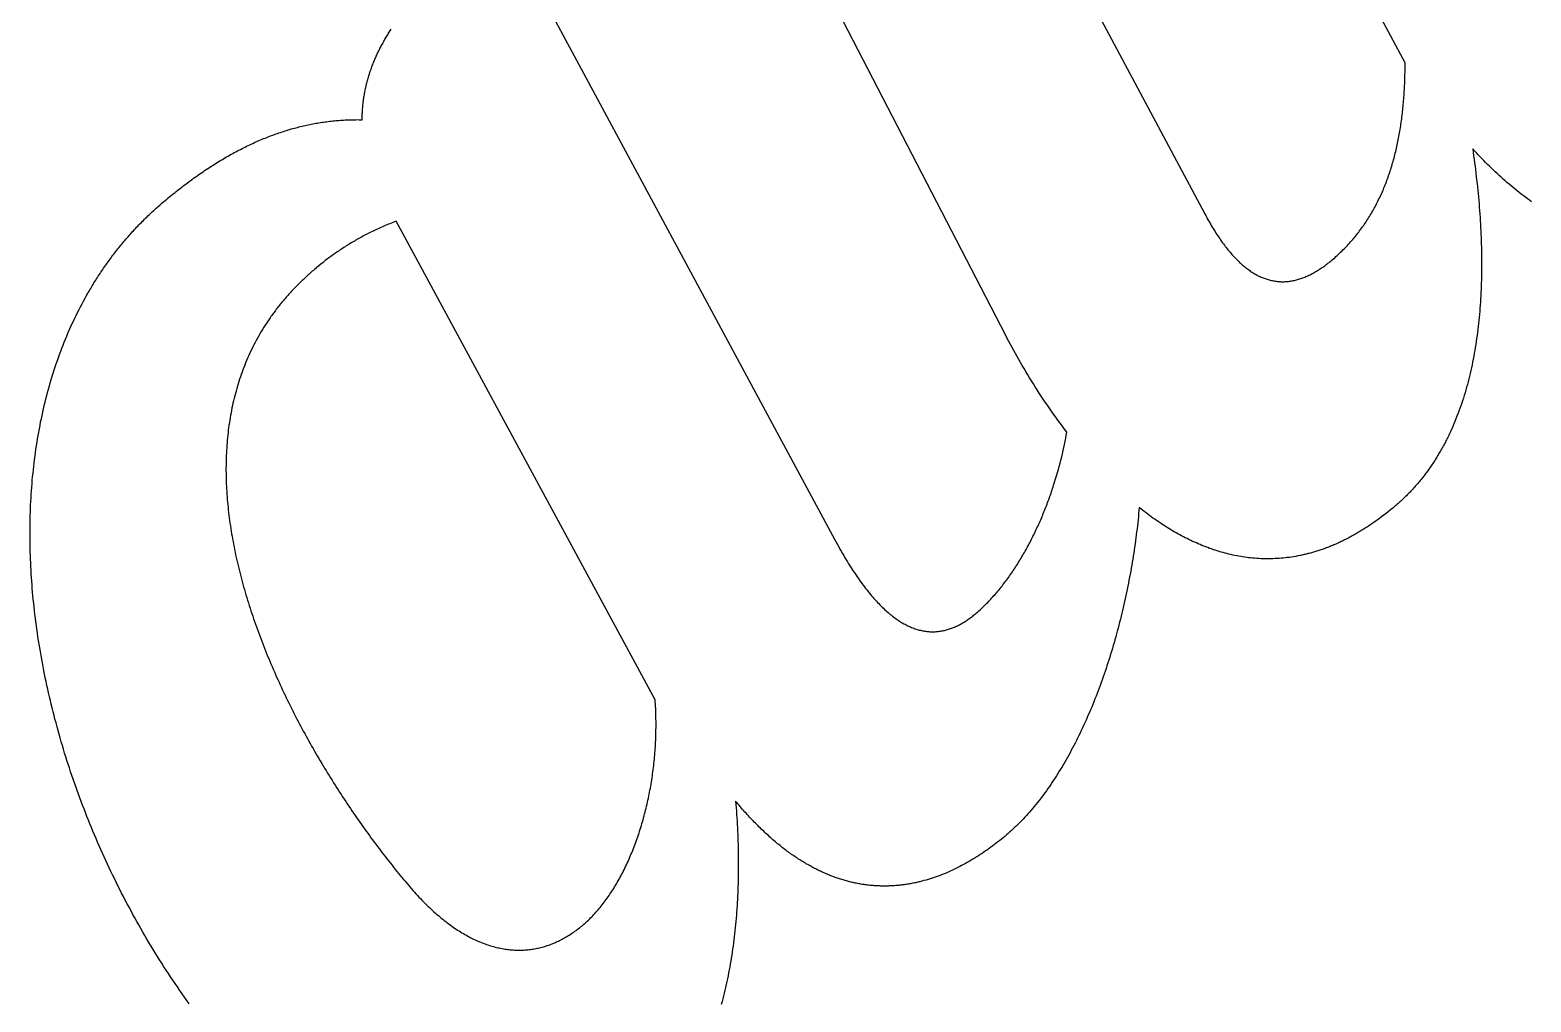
# Model space of a CAD drawing. Extents: x 156 to 510, y 849 to 1306.
# Drawn here: x 444.44 to 477, y 926.77 to 947.86 of the extents above; entities that cross this region are included whole.
import ezdxf

# ---------------------------------------------------------------- set-up
doc = ezdxf.new("R2010")
doc.units = 0
doc.layers.add('color#7d7d7dff', color=1, linetype='CONTINUOUS')

msp = doc.modelspace()

# ---------------------------------------------------------------- linework, layer by layer
at = {"layer": 'color#7d7d7dff'}
for points in [[(464.023, 954.919), (469.926, 943.87), (469.946, 943.833), (469.966, 943.796), (469.985, 943.76), (470.005, 943.724), (470.025, 943.689), (470.045, 943.654), (470.065, 943.62), (470.085, 943.586), (470.105, 943.553), (470.126, 943.52), (470.146, 943.488), (470.166, 943.456), (470.186, 943.425), (470.206, 943.394), (470.227, 943.364), (470.247, 943.334), (470.267, 943.305), (470.288, 943.276), (470.308, 943.247), (470.328, 943.219), (470.349, 943.192), (470.369, 943.165), (470.39, 943.139), (470.41, 943.113), (470.431, 943.087), (470.451, 943.062), (470.472, 943.038), (470.493, 943.014), (470.513, 942.99), (470.534, 942.967), (470.555, 942.944), (470.575, 942.922), (470.596, 942.901), (470.617, 942.879), (470.638, 942.859), (470.659, 942.838), (470.68, 942.819), (470.7, 942.799), (470.721, 942.78), (470.742, 942.762), (470.763, 942.744), (470.784, 942.727), (470.805, 942.71), (470.827, 942.693), (470.848, 942.677), (470.869, 942.662), (470.89, 942.647), (470.911, 942.632), (470.932, 942.618), (470.954, 942.604), (470.975, 942.591), (470.996, 942.578), (471.018, 942.565), (471.039, 942.554), (471.06, 942.542), (471.082, 942.531), (471.103, 942.521), (471.125, 942.51), (471.146, 942.501), (471.168, 942.492), (471.189, 942.483), (471.211, 942.475), (471.232, 942.467), (471.254, 942.459), (471.276, 942.452), (471.297, 942.446), (471.319, 942.44), (471.341, 942.434), (471.362, 942.429), (471.384, 942.424), (471.406, 942.42), (471.428, 942.416), (471.45, 942.413), (471.471, 942.41), (471.493, 942.407), (471.515, 942.405), (471.537, 942.403), (471.559, 942.402), (471.581, 942.401), (471.603, 942.401), (471.625, 942.401), (471.647, 942.401), (471.669, 942.402), (471.692, 942.404), (471.714, 942.406), (471.736, 942.408), (471.758, 942.41), (471.78, 942.413), (471.803, 942.417), (471.825, 942.421), (471.847, 942.425), (471.869, 942.43), (471.892, 942.435), (471.914, 942.441), (471.937, 942.447), (471.959, 942.453), (471.981, 942.46), (472.004, 942.467), (472.026, 942.475), (472.049, 942.483), (472.071, 942.492), (472.094, 942.501), (472.117, 942.51), (472.139, 942.52), (472.162, 942.53), (472.184, 942.54), (472.207, 942.551), (472.23, 942.563), (472.252, 942.575), (472.275, 942.587), (472.298, 942.599), (472.321, 942.613), (472.344, 942.626), (472.366, 942.64), (472.389, 942.654), (472.412, 942.669), (472.435, 942.684), (472.458, 942.699), (472.481, 942.715), (472.504, 942.731), (472.527, 942.748), (472.55, 942.765), (472.573, 942.782), (472.596, 942.8), (472.619, 942.818), (472.642, 942.837), (472.665, 942.856), (472.688, 942.875), (472.715, 942.898), (472.742, 942.921), (472.768, 942.945), (472.794, 942.968), (472.82, 942.992), (472.846, 943.016), (472.871, 943.04), (472.896, 943.064), (472.921, 943.089), (472.945, 943.113), (472.97, 943.138), (472.994, 943.163), (473.017, 943.188), (473.041, 943.214), (473.064, 943.239), (473.087, 943.265), (473.11, 943.291), (473.132, 943.317), (473.155, 943.343), (473.177, 943.37), (473.199, 943.396), (473.22, 943.423), (473.241, 943.45), (473.262, 943.477), (473.283, 943.504), (473.304, 943.532), (473.324, 943.56), (473.344, 943.587), (473.364, 943.615), (473.383, 943.644), (473.403, 943.672), (473.422, 943.701), (473.441, 943.729), (473.459, 943.758), (473.478, 943.787), (473.496, 943.816), (473.514, 943.846), (473.531, 943.875), (473.549, 943.905), (473.566, 943.935), (473.583, 943.965), (473.6, 943.995), (473.616, 944.026), (473.633, 944.056), (473.649, 944.087), (473.664, 944.118), (473.68, 944.149), (473.695, 944.18), (473.711, 944.212), (473.726, 944.243), (473.74, 944.275), (473.755, 944.307), (473.769, 944.339), (473.783, 944.371), (473.797, 944.403), (473.81, 944.436), (473.824, 944.468), (473.837, 944.501), (473.85, 944.534), (473.863, 944.567), (473.875, 944.6), (473.888, 944.634), (473.9, 944.667), (473.912, 944.701), (473.923, 944.735), (473.935, 944.769), (473.946, 944.803), (473.957, 944.837), (473.968, 944.872), (473.978, 944.907), (473.989, 944.941), (473.999, 944.976), (474.009, 945.011), (474.019, 945.047), (474.029, 945.082), (474.038, 945.117), (474.047, 945.153), (474.056, 945.189), (474.065, 945.225), (474.074, 945.261), (474.082, 945.297), (474.09, 945.333), (474.098, 945.37), (474.106, 945.407), (474.114, 945.443), (474.121, 945.48), (474.128, 945.517), (474.135, 945.555), (474.142, 945.592), (474.149, 945.629), (474.155, 945.667), (474.162, 945.705), (474.168, 945.743), (474.174, 945.781), (474.179, 945.819), (474.185, 945.857), (474.19, 945.896), (474.195, 945.934), (474.2, 945.973), (474.205, 946.012), (474.21, 946.051), (474.214, 946.09), (474.218, 946.129), (474.223, 946.168), (474.226, 946.208), (474.23, 946.247), (474.234, 946.287), (474.237, 946.327), (474.24, 946.367), (474.243, 946.407), (474.246, 946.447), (474.249, 946.488), (474.251, 946.528), (474.254, 946.569), (474.256, 946.609), (474.258, 946.65), (474.26, 946.691), (474.261, 946.732), (474.263, 946.774), (474.264, 946.815), (474.265, 946.856), (474.266, 946.898), (474.267, 946.94), (474.268, 946.981), (474.268, 947.023), (474.268, 947.065), (474.269, 947.108), (474.269, 947.15), (468.361, 958.137)], [(454.986, 949.644), (461.901, 936.798), (461.928, 936.747), (461.955, 936.697), (461.983, 936.648), (462.01, 936.6), (462.037, 936.552), (462.064, 936.505), (462.091, 936.459), (462.118, 936.413), (462.145, 936.368), (462.171, 936.324), (462.198, 936.281), (462.225, 936.238), (462.252, 936.196), (462.278, 936.155), (462.305, 936.114), (462.331, 936.074), (462.358, 936.035), (462.384, 935.997), (462.41, 935.959), (462.437, 935.922), (462.463, 935.885), (462.489, 935.849), (462.515, 935.814), (462.541, 935.78), (462.567, 935.746), (462.593, 935.713), (462.619, 935.68), (462.645, 935.648), (462.671, 935.617), (462.697, 935.587), (462.723, 935.557), (462.748, 935.527), (462.774, 935.499), (462.799, 935.471), (462.825, 935.443), (462.85, 935.417), (462.876, 935.391), (462.901, 935.365), (462.926, 935.34), (462.952, 935.316), (462.977, 935.292), (463.002, 935.269), (463.027, 935.247), (463.052, 935.225), (463.077, 935.204), (463.102, 935.183), (463.127, 935.163), (463.152, 935.144), (463.176, 935.125), (463.201, 935.107), (463.226, 935.089), (463.25, 935.072), (463.275, 935.055), (463.299, 935.039), (463.324, 935.024), (463.348, 935.009), (463.372, 934.994), (463.397, 934.981), (463.421, 934.968), (463.445, 934.955), (463.469, 934.943), (463.493, 934.931), (463.517, 934.92), (463.541, 934.91), (463.565, 934.9), (463.589, 934.89), (463.612, 934.881), (463.636, 934.873), (463.66, 934.865), (463.683, 934.858), (463.707, 934.851), (463.73, 934.844), (463.754, 934.839), (463.777, 934.833), (463.8, 934.828), (463.824, 934.824), (463.847, 934.82), (463.87, 934.817), (463.893, 934.814), (463.916, 934.812), (463.939, 934.81), (463.962, 934.808), (463.985, 934.807), (464.007, 934.807), (464.03, 934.807), (464.053, 934.807), (464.075, 934.808), (464.098, 934.809), (464.12, 934.811), (464.143, 934.813), (464.165, 934.816), (464.187, 934.819), (464.21, 934.823), (464.232, 934.827), (464.254, 934.831), (464.276, 934.836), (464.298, 934.841), (464.32, 934.847), (464.342, 934.853), (464.364, 934.86), (464.385, 934.867), (464.407, 934.874), (464.429, 934.882), (464.45, 934.89), (464.472, 934.898), (464.493, 934.907), (464.515, 934.917), (464.536, 934.926), (464.557, 934.937), (464.578, 934.947), (464.6, 934.958), (464.621, 934.969), (464.642, 934.981), (464.663, 934.993), (464.684, 935.005), (464.704, 935.018), (464.725, 935.031), (464.746, 935.044), (464.767, 935.058), (464.787, 935.072), (464.808, 935.087), (464.828, 935.102), (464.849, 935.117), (464.869, 935.132), (464.889, 935.148), (464.909, 935.164), (464.93, 935.181), (464.95, 935.198), (464.974, 935.219), (464.999, 935.24), (465.023, 935.262), (465.048, 935.284), (465.072, 935.306), (465.096, 935.328), (465.12, 935.351), (465.143, 935.374), (465.167, 935.397), (465.19, 935.42), (465.214, 935.444), (465.237, 935.468), (465.26, 935.492), (465.283, 935.516), (465.305, 935.541), (465.328, 935.566), (465.35, 935.591), (465.373, 935.616), (465.395, 935.641), (465.417, 935.667), (465.439, 935.693), (465.461, 935.719), (465.482, 935.746), (465.504, 935.772), (465.525, 935.799), (465.546, 935.826), (465.567, 935.853), (465.588, 935.881), (465.609, 935.908), (465.629, 935.936), (465.65, 935.964), (465.67, 935.992), (465.69, 936.02), (465.711, 936.049), (465.73, 936.077), (465.75, 936.106), (465.77, 936.135), (465.789, 936.165), (465.809, 936.194), (465.828, 936.223), (465.847, 936.253), (465.866, 936.283), (465.885, 936.313), (465.903, 936.343), (465.922, 936.373), (465.94, 936.404), (465.958, 936.434), (465.976, 936.465), (465.994, 936.496), (466.012, 936.527), (466.029, 936.558), (466.047, 936.589), (466.064, 936.621), (466.081, 936.652), (466.098, 936.684), (466.115, 936.716), (466.132, 936.748), (466.148, 936.78), (466.165, 936.812), (466.181, 936.844), (466.197, 936.876), (466.213, 936.909), (466.229, 936.941), (466.245, 936.974), (466.26, 937.007), (466.276, 937.04), (466.291, 937.072), (466.306, 937.105), (466.321, 937.138), (466.336, 937.172), (466.35, 937.205), (466.365, 937.238), (466.379, 937.272), (466.393, 937.305), (466.407, 937.339), (466.421, 937.372), (466.435, 937.406), (466.448, 937.439), (466.462, 937.473), (466.475, 937.507), (466.488, 937.541), (466.501, 937.575), (466.514, 937.609), (466.527, 937.643), (466.539, 937.677), (466.552, 937.711), (466.564, 937.745), (466.576, 937.779), (466.588, 937.813), (466.6, 937.847), (466.611, 937.882), (466.623, 937.916), (466.634, 937.95), (466.645, 937.984), (466.667, 938.053), (466.688, 938.121), (466.709, 938.19), (466.729, 938.258), (466.748, 938.327), (466.767, 938.395), (466.785, 938.464), (466.802, 938.532), (466.819, 938.6), (466.835, 938.668), (466.851, 938.736), (466.866, 938.803), (466.88, 938.871), (466.894, 938.938), (466.907, 939.005), (466.919, 939.071), (466.931, 939.137), (466.882, 939.201), (466.834, 939.265), (466.786, 939.33), (466.739, 939.395), (466.692, 939.46), (466.645, 939.525), (466.599, 939.59), (466.553, 939.656), (466.508, 939.721), (466.464, 939.787), (466.419, 939.853), (466.376, 939.919), (466.332, 939.985), (466.29, 940.051), (466.247, 940.118), (466.205, 940.184), (466.164, 940.25), (466.123, 940.316), (466.083, 940.382), (466.043, 940.449), (466.004, 940.515), (465.965, 940.581), (465.927, 940.647), (465.889, 940.712), (465.852, 940.778), (465.815, 940.843), (465.779, 940.909), (465.743, 940.974), (465.708, 941.039), (465.673, 941.103), (465.639, 941.168), (465.606, 941.232), (461.443, 949.29)], [(447.891, 926.738), (447.84, 926.81), (447.789, 926.882), (447.738, 926.954), (447.688, 927.027), (447.638, 927.1), (447.588, 927.173), (447.539, 927.246), (447.49, 927.319), (447.442, 927.393), (447.394, 927.467), (447.346, 927.541), (447.298, 927.615), (447.251, 927.689), (447.205, 927.764), (447.158, 927.839), (447.112, 927.914), (447.067, 927.989), (447.021, 928.065), (446.977, 928.14), (446.932, 928.216), (446.888, 928.292), (446.844, 928.368), (446.801, 928.445), (446.758, 928.521), (446.715, 928.598), (446.673, 928.675), (446.631, 928.752), (446.589, 928.829), (446.548, 928.906), (446.507, 928.984), (446.467, 929.061), (446.427, 929.139), (446.387, 929.217), (446.348, 929.295), (446.309, 929.373), (446.271, 929.452), (446.232, 929.53), (446.195, 929.609), (446.157, 929.687), (446.12, 929.766), (446.084, 929.845), (446.047, 929.924), (446.012, 930.004), (445.976, 930.083), (445.941, 930.162), (445.906, 930.242), (445.872, 930.322), (445.838, 930.401), (445.805, 930.481), (445.771, 930.561), (445.739, 930.641), (445.706, 930.721), (445.674, 930.802), (445.643, 930.882), (445.612, 930.962), (445.581, 931.043), (445.55, 931.123), (445.52, 931.204), (445.491, 931.285), (445.461, 931.366), (445.433, 931.446), (445.404, 931.527), (445.376, 931.608), (445.349, 931.689), (445.321, 931.77), (445.294, 931.851), (445.268, 931.933), (445.242, 932.014), (445.216, 932.095), (445.191, 932.176), (445.166, 932.258), (445.142, 932.339), (445.118, 932.42), (445.094, 932.502), (445.071, 932.583), (445.048, 932.665), (445.026, 932.746), (445.004, 932.828), (444.982, 932.909), (444.961, 932.991), (444.94, 933.072), (444.92, 933.154), (444.9, 933.235), (444.881, 933.317), (444.861, 933.398), (444.843, 933.48), (444.824, 933.561), (444.807, 933.643), (444.789, 933.724), (444.772, 933.805), (444.756, 933.887), (444.739, 933.968), (444.724, 934.05), (444.708, 934.131), (444.693, 934.212), (444.679, 934.293), (444.665, 934.375), (444.651, 934.456), (444.638, 934.537), (444.625, 934.618), (444.612, 934.699), (444.601, 934.78), (444.589, 934.861), (444.578, 934.942), (444.567, 935.023), (444.557, 935.103), (444.547, 935.184), (444.538, 935.265), (444.529, 935.345), (444.52, 935.426), (444.512, 935.506), (444.504, 935.586), (444.497, 935.666), (444.49, 935.746), (444.484, 935.826), (444.478, 935.906), (444.472, 935.986), (444.467, 936.066), (444.463, 936.145), (444.458, 936.225), (444.455, 936.304), (444.451, 936.384), (444.448, 936.463), (444.446, 936.542), (444.444, 936.621), (444.442, 936.7), (444.441, 936.778), (444.44, 936.857), (444.44, 936.935), (444.44, 937.013), (444.441, 937.092), (444.442, 937.17), (444.444, 937.247), (444.446, 937.325), (444.448, 937.403), (444.451, 937.48), (444.454, 937.557), (444.458, 937.634), (444.462, 937.711), (444.467, 937.788), (444.472, 937.865), (444.478, 937.941), (444.484, 938.017), (444.49, 938.093), (444.497, 938.169), (444.505, 938.245), (444.513, 938.32), (444.521, 938.396), (444.53, 938.471), (444.539, 938.546), (444.549, 938.621), (444.559, 938.695), (444.569, 938.769), (444.58, 938.844), (444.592, 938.918), (444.604, 938.991), (444.616, 939.065), (444.629, 939.138), (444.643, 939.211), (444.657, 939.284), (444.671, 939.357), (444.686, 939.429), (444.701, 939.501), (444.717, 939.573), (444.733, 939.645), (444.75, 939.716), (444.767, 939.787), (444.784, 939.858), (444.802, 939.929), (444.821, 939.999), (444.84, 940.07), (444.86, 940.14), (444.88, 940.209), (444.9, 940.279), (444.921, 940.348), (444.942, 940.417), (444.964, 940.485), (444.987, 940.554), (445.009, 940.622), (445.033, 940.689), (445.057, 940.757), (445.081, 940.824), (445.106, 940.891), (445.131, 940.958), (445.157, 941.024), (445.183, 941.09), (445.209, 941.156), (445.237, 941.221), (445.264, 941.286), (445.292, 941.351), (445.321, 941.416), (445.35, 941.48), (445.38, 941.544), (445.41, 941.607), (445.44, 941.67), (445.472, 941.733), (445.503, 941.796), (445.535, 941.858), (445.568, 941.92), (445.601, 941.981), (445.634, 942.043), (445.651, 942.073), (445.668, 942.104), (445.686, 942.134), (445.703, 942.164), (445.72, 942.194), (445.738, 942.224), (445.756, 942.254), (445.774, 942.284), (445.791, 942.314), (445.81, 942.343), (445.828, 942.373), (445.846, 942.403), (445.865, 942.432), (445.883, 942.461), (445.902, 942.491), (445.921, 942.52), (445.94, 942.549), (445.959, 942.578), (445.978, 942.607), (445.997, 942.635), (446.017, 942.664), (446.036, 942.693), (446.056, 942.721), (446.076, 942.749), (446.096, 942.778), (446.116, 942.806), (446.136, 942.834), (446.156, 942.862), (446.177, 942.89), (446.197, 942.918), (446.218, 942.945), (446.239, 942.973), (446.26, 943.001), (446.281, 943.028), (446.302, 943.055), (446.324, 943.083), (446.345, 943.11), (446.367, 943.137), (446.388, 943.164), (446.41, 943.19), (446.432, 943.217), (446.454, 943.244), (446.476, 943.27), (446.499, 943.297), (446.521, 943.323), (446.544, 943.349), (446.567, 943.375), (446.59, 943.401), (446.613, 943.427), (446.636, 943.453), (446.659, 943.479), (446.682, 943.504), (446.706, 943.53), (446.729, 943.555), (446.753, 943.581), (446.777, 943.606), (446.801, 943.631), (446.825, 943.656), (446.85, 943.681), (446.874, 943.705), (446.899, 943.73), (446.923, 943.755), (446.948, 943.779), (446.973, 943.803), (446.998, 943.827), (447.023, 943.852), (447.049, 943.876), (447.074, 943.899), (447.1, 943.923), (447.125, 943.947), (447.151, 943.97), (447.177, 943.994), (447.203, 944.017), (447.229, 944.04), (447.256, 944.063), (447.282, 944.086), (447.309, 944.109), (447.336, 944.132), (447.37, 944.161), (447.405, 944.19), (447.44, 944.219), (447.474, 944.247), (447.509, 944.276), (447.543, 944.304), (447.578, 944.331), (447.612, 944.359), (447.647, 944.386), (447.681, 944.413), (447.716, 944.44), (447.75, 944.466), (447.784, 944.492), (447.819, 944.518), (447.853, 944.544), (447.887, 944.569), (447.921, 944.595), (447.956, 944.62), (447.99, 944.644), (448.024, 944.669), (448.058, 944.693), (448.092, 944.717), (448.126, 944.741), (448.16, 944.764), (448.194, 944.787), (448.228, 944.81), (448.262, 944.833), (448.296, 944.856), (448.33, 944.878), (448.364, 944.9), (448.398, 944.922), (448.432, 944.943), (448.466, 944.964), (448.5, 944.985), (448.534, 945.006), (448.567, 945.027), (448.601, 945.047), (448.635, 945.067), (448.669, 945.087), (448.702, 945.106), (448.736, 945.126), (448.77, 945.145), (448.803, 945.164), (448.837, 945.182), (448.871, 945.2), (448.904, 945.219), (448.938, 945.236), (448.972, 945.254), (449.005, 945.271), (449.039, 945.289), (449.072, 945.306), (449.106, 945.322), (449.139, 945.339), (449.173, 945.355), (449.206, 945.371), (449.24, 945.386), (449.273, 945.402), (449.307, 945.417), (449.34, 945.432), (449.374, 945.447), (449.407, 945.461), (449.441, 945.476), (449.474, 945.49), (449.508, 945.504), (449.541, 945.517), (449.574, 945.531), (449.608, 945.544), (449.641, 945.557), (449.675, 945.569), (449.708, 945.582), (449.741, 945.594), (449.775, 945.606), (449.808, 945.618), (449.841, 945.629), (449.875, 945.64), (449.908, 945.651), (449.941, 945.662), (449.975, 945.673), (450.008, 945.683), (450.041, 945.693), (450.075, 945.703), (450.108, 945.713), (450.141, 945.722), (450.175, 945.731), (450.208, 945.74), (450.241, 945.749), (450.275, 945.758), (450.308, 945.766), (450.341, 945.774), (450.375, 945.782), (450.408, 945.789), (450.441, 945.797), (450.475, 945.804), (450.508, 945.811), (450.541, 945.818), (450.575, 945.824), (450.608, 945.83), (450.641, 945.836), (450.675, 945.842), (450.708, 945.848), (450.741, 945.853), (450.775, 945.858), (450.808, 945.863), (450.841, 945.868), (450.875, 945.872), (450.908, 945.876), (450.942, 945.881), (450.975, 945.884), (451.008, 945.888), (451.042, 945.891), (451.075, 945.894), (451.109, 945.897), (451.142, 945.9), (451.176, 945.903), (451.209, 945.905), (451.243, 945.907), (451.276, 945.909), (451.31, 945.91), (451.343, 945.912), (451.377, 945.913), (451.41, 945.914), (451.444, 945.915), (451.477, 945.915), (451.511, 945.915), (451.544, 945.916), (451.578, 945.915), (451.612, 945.915), (451.645, 945.915), (451.645, 945.941), (451.646, 945.967), (451.646, 945.994), (451.647, 946.02), (451.648, 946.047), (451.65, 946.073), (451.651, 946.099), (451.653, 946.125), (451.655, 946.152), (451.657, 946.178), (451.659, 946.204), (451.662, 946.23), (451.664, 946.256), (451.667, 946.282), (451.67, 946.308), (451.674, 946.333), (451.677, 946.359), (451.681, 946.385), (451.685, 946.41), (451.689, 946.436), (451.694, 946.462), (451.698, 946.487), (451.703, 946.513), (451.708, 946.538), (451.713, 946.563), (451.718, 946.589), (451.724, 946.614), (451.73, 946.639), (451.735, 946.664), (451.742, 946.689), (451.748, 946.714), (451.754, 946.739), (451.761, 946.764), (451.768, 946.789), (451.775, 946.814), (451.782, 946.838), (451.789, 946.863), (451.797, 946.888), (451.805, 946.912), (451.813, 946.937), (451.821, 946.961), (451.829, 946.985), (451.837, 947.009), (451.846, 947.034), (451.855, 947.058), (451.864, 947.082), (451.873, 947.106), (451.882, 947.13), (451.892, 947.154), (451.901, 947.177), (451.911, 947.201), (451.921, 947.225), (451.931, 947.248), (451.942, 947.272), (451.952, 947.295), (451.963, 947.318), (451.973, 947.342), (451.984, 947.365), (451.995, 947.388), (452.007, 947.411), (452.018, 947.434), (452.03, 947.457), (452.041, 947.48), (452.053, 947.502), (452.065, 947.525), (452.077, 947.547), (452.09, 947.57), (452.102, 947.592), (452.115, 947.615), (452.127, 947.637), (452.14, 947.659), (452.153, 947.681), (452.166, 947.703), (452.18, 947.725), (452.193, 947.747), (452.207, 947.768), (452.22, 947.79), (452.234, 947.812), (452.248, 947.833), (452.262, 947.854), (452.277, 947.876)], [(477.013, 944.135), (476.967, 944.167), (476.922, 944.2), (476.877, 944.233), (476.832, 944.267), (476.787, 944.301), (476.743, 944.336), (476.698, 944.371), (476.654, 944.406), (476.61, 944.442), (476.566, 944.478), (476.523, 944.515), (476.479, 944.552), (476.436, 944.59), (476.393, 944.628), (476.351, 944.666), (476.308, 944.705), (476.266, 944.744), (476.224, 944.784), (476.182, 944.824), (476.14, 944.864), (476.099, 944.904), (476.057, 944.945), (476.016, 944.986), (475.975, 945.028), (475.935, 945.07), (475.894, 945.112), (475.854, 945.154), (475.814, 945.197), (475.774, 945.24), (475.735, 945.283), (475.746, 945.208), (475.756, 945.133), (475.766, 945.057), (475.776, 944.982), (475.786, 944.907), (475.795, 944.832), (475.804, 944.757), (475.813, 944.683), (475.821, 944.608), (475.829, 944.533), (475.837, 944.459), (475.845, 944.385), (475.852, 944.311), (475.859, 944.237), (475.865, 944.163), (475.872, 944.089), (475.878, 944.016), (475.883, 943.942), (475.889, 943.869), (475.894, 943.796), (475.898, 943.723), (475.902, 943.65), (475.906, 943.578), (475.91, 943.505), (475.913, 943.433), (475.916, 943.361), (475.919, 943.289), (475.921, 943.217), (475.923, 943.146), (475.925, 943.074), (475.926, 943.003), (475.927, 942.932), (475.928, 942.862), (475.928, 942.791), (475.928, 942.721), (475.927, 942.65), (475.926, 942.58), (475.925, 942.511), (475.923, 942.441), (475.921, 942.372), (475.919, 942.303), (475.916, 942.234), (475.913, 942.165), (475.91, 942.097), (475.906, 942.029), (475.902, 941.961), (475.897, 941.893), (475.892, 941.826), (475.887, 941.759), (475.881, 941.692), (475.875, 941.625), (475.868, 941.559), (475.861, 941.493), (475.854, 941.427), (475.846, 941.361), (475.838, 941.296), (475.829, 941.231), (475.82, 941.166), (475.811, 941.102), (475.801, 941.037), (475.791, 940.973), (475.78, 940.91), (475.769, 940.847), (475.757, 940.784), (475.746, 940.721), (475.733, 940.658), (475.72, 940.596), (475.707, 940.535), (475.694, 940.473), (475.68, 940.412), (475.665, 940.351), (475.65, 940.291), (475.635, 940.231), (475.619, 940.171), (475.603, 940.111), (475.586, 940.052), (475.569, 939.993), (475.551, 939.935), (475.533, 939.877), (475.515, 939.819), (475.496, 939.762), (475.476, 939.705), (475.456, 939.648), (475.436, 939.592), (475.415, 939.536), (475.394, 939.48), (475.372, 939.425), (475.35, 939.37), (475.327, 939.316), (475.304, 939.262), (475.28, 939.208), (475.268, 939.182), (475.256, 939.155), (475.244, 939.129), (475.232, 939.102), (475.219, 939.076), (475.207, 939.05), (475.194, 939.024), (475.181, 938.998), (475.168, 938.972), (475.155, 938.946), (475.142, 938.921), (475.128, 938.895), (475.115, 938.87), (475.101, 938.844), (475.087, 938.819), (475.074, 938.794), (475.06, 938.769), (475.046, 938.744), (475.031, 938.719), (475.017, 938.694), (475.003, 938.67), (474.988, 938.645), (474.973, 938.621), (474.958, 938.597), (474.943, 938.572), (474.928, 938.548), (474.913, 938.524), (474.898, 938.501), (474.882, 938.477), (474.867, 938.453), (474.851, 938.43), (474.835, 938.406), (474.819, 938.383), (474.803, 938.36), (474.786, 938.337), (474.77, 938.314), (474.754, 938.291), (474.737, 938.268), (474.72, 938.246), (474.703, 938.223), (474.686, 938.201), (474.669, 938.178), (474.652, 938.156), (474.634, 938.134), (474.617, 938.112), (474.599, 938.091), (474.581, 938.069), (474.563, 938.047), (474.545, 938.026), (474.527, 938.005), (474.508, 937.983), (474.49, 937.962), (474.471, 937.941), (474.452, 937.92), (474.434, 937.9), (474.414, 937.879), (474.395, 937.859), (474.376, 937.838), (474.356, 937.818), (474.337, 937.798), (474.317, 937.778), (474.297, 937.758), (474.277, 937.738), (474.257, 937.719), (474.237, 937.699), (474.216, 937.68), (474.196, 937.661), (474.175, 937.642), (474.154, 937.623), (474.133, 937.604), (474.112, 937.585), (474.091, 937.566), (474.07, 937.548), (474.048, 937.53), (474, 937.489), (473.952, 937.45), (473.904, 937.411), (473.856, 937.373), (473.808, 937.336), (473.76, 937.3), (473.713, 937.264), (473.665, 937.229), (473.617, 937.195), (473.569, 937.162), (473.522, 937.13), (473.474, 937.098), (473.451, 937.082), (473.427, 937.067), (473.403, 937.052), (473.379, 937.037), (473.356, 937.022), (473.332, 937.007), (473.308, 936.993), (473.285, 936.978), (473.261, 936.964), (473.238, 936.95), (473.214, 936.937), (473.19, 936.923), (473.167, 936.91), (473.143, 936.897), (473.12, 936.884), (473.096, 936.871), (473.073, 936.858), (473.049, 936.846), (473.026, 936.833), (473.002, 936.821), (472.979, 936.809), (472.955, 936.798), (472.932, 936.786), (472.908, 936.775), (472.885, 936.763), (472.862, 936.752), (472.838, 936.742), (472.815, 936.731), (472.792, 936.72), (472.768, 936.71), (472.745, 936.7), (472.722, 936.69), (472.698, 936.68), (472.675, 936.67), (472.652, 936.661), (472.629, 936.652), (472.605, 936.643), (472.582, 936.634), (472.559, 936.625), (472.536, 936.616), (472.513, 936.608), (472.49, 936.599), (472.467, 936.591), (472.443, 936.583), (472.42, 936.576), (472.397, 936.568), (472.374, 936.56), (472.351, 936.553), (472.328, 936.546), (472.305, 936.539), (472.282, 936.532), (472.259, 936.526), (472.236, 936.519), (472.214, 936.513), (472.191, 936.507), (472.168, 936.501), (472.145, 936.495), (472.122, 936.489), (472.099, 936.484), (472.076, 936.479), (472.054, 936.473), (472.031, 936.468), (472.008, 936.463), (471.985, 936.459), (471.94, 936.45), (471.895, 936.441), (471.85, 936.434), (471.804, 936.427), (471.759, 936.42), (471.714, 936.414), (471.669, 936.409), (471.624, 936.404), (471.58, 936.4), (471.535, 936.397), (471.49, 936.394), (471.446, 936.392), (471.401, 936.39), (471.357, 936.389), (471.313, 936.388), (471.269, 936.388), (471.224, 936.389), (471.18, 936.39), (471.137, 936.391), (471.093, 936.394), (471.049, 936.396), (471.005, 936.4), (470.962, 936.404), (470.918, 936.408), (470.875, 936.413), (470.832, 936.418), (470.788, 936.424), (470.745, 936.431), (470.702, 936.438), (470.659, 936.445), (470.617, 936.453), (470.574, 936.462), (470.531, 936.471), (470.489, 936.48), (470.446, 936.49), (470.404, 936.501), (470.362, 936.512), (470.32, 936.523), (470.277, 936.535), (470.236, 936.547), (470.194, 936.56), (470.152, 936.574), (470.11, 936.587), (470.069, 936.602), (470.027, 936.616), (469.986, 936.632), (469.945, 936.647), (469.904, 936.663), (469.863, 936.68), (469.822, 936.697), (469.781, 936.714), (469.741, 936.732), (469.7, 936.75), (469.66, 936.768), (469.619, 936.787), (469.579, 936.807), (469.539, 936.827), (469.499, 936.847), (469.459, 936.867), (469.419, 936.888), (469.38, 936.91), (469.34, 936.932), (469.301, 936.954), (469.262, 936.976), (469.222, 936.999), (469.183, 937.022), (469.144, 937.046), (469.106, 937.07), (469.067, 937.094), (469.028, 937.119), (468.99, 937.144), (468.952, 937.17), (468.913, 937.195), (468.875, 937.221), (468.837, 937.248), (468.8, 937.274), (468.762, 937.302), (468.724, 937.329), (468.687, 937.357), (468.65, 937.385), (468.612, 937.413), (468.575, 937.442), (468.538, 937.47), (468.502, 937.5), (468.496, 937.434), (468.489, 937.369), (468.483, 937.303), (468.476, 937.237), (468.469, 937.172), (468.461, 937.106), (468.454, 937.04), (468.445, 936.974), (468.437, 936.909), (468.429, 936.843), (468.42, 936.777), (468.411, 936.711), (468.401, 936.645), (468.391, 936.579), (468.381, 936.513), (468.371, 936.448), (468.361, 936.382), (468.35, 936.316), (468.339, 936.25), (468.327, 936.185), (468.316, 936.119), (468.304, 936.053), (468.292, 935.988), (468.279, 935.922), (468.266, 935.857), (468.253, 935.792), (468.24, 935.726), (468.226, 935.661), (468.213, 935.596), (468.198, 935.531), (468.184, 935.466), (468.169, 935.401), (468.155, 935.336), (468.139, 935.271), (468.124, 935.207), (468.108, 935.142), (468.092, 935.078), (468.076, 935.014), (468.06, 934.95), (468.043, 934.886), (468.026, 934.822), (468.009, 934.759), (467.991, 934.695), (467.973, 934.632), (467.955, 934.569), (467.937, 934.506), (467.918, 934.443), (467.899, 934.38), (467.88, 934.318), (467.861, 934.256), (467.841, 934.193), (467.822, 934.132), (467.801, 934.07), (467.781, 934.008), (467.76, 933.947), (467.74, 933.886), (467.718, 933.825), (467.697, 933.765), (467.676, 933.704), (467.654, 933.644), (467.632, 933.585), (467.609, 933.525), (467.587, 933.466), (467.564, 933.406), (467.541, 933.348), (467.517, 933.289), (467.494, 933.231), (467.47, 933.173), (467.446, 933.115), (467.422, 933.058), (467.397, 933.001), (467.372, 932.944), (467.347, 932.887), (467.322, 932.831), (467.296, 932.775), (467.271, 932.72), (467.245, 932.664), (467.218, 932.609), (467.192, 932.555), (467.165, 932.501), (467.138, 932.447), (467.111, 932.393), (467.084, 932.34), (467.056, 932.287), (467.028, 932.235), (467, 932.183), (466.972, 932.131), (466.943, 932.08), (466.915, 932.029), (466.886, 931.978), (466.856, 931.928), (466.827, 931.878), (466.797, 931.829), (466.767, 931.78), (466.737, 931.732), (466.707, 931.683), (466.676, 931.636), (466.645, 931.589), (466.614, 931.542), (466.583, 931.496), (466.552, 931.45), (466.52, 931.404), (466.488, 931.359), (466.456, 931.315), (466.423, 931.271), (466.391, 931.227), (466.358, 931.184), (466.325, 931.141), (466.292, 931.099), (466.258, 931.058), (466.225, 931.017), (466.191, 930.976), (466.157, 930.936), (466.123, 930.896), (466.088, 930.857), (466.053, 930.819), (466.018, 930.781), (465.983, 930.743), (465.948, 930.706), (465.912, 930.67), (465.877, 930.634), (465.841, 930.599), (465.804, 930.564), (465.768, 930.53), (465.732, 930.496), (465.695, 930.463), (465.658, 930.431), (465.621, 930.399), (465.584, 930.368), (465.548, 930.338), (465.511, 930.308), (465.474, 930.278), (465.436, 930.249), (465.399, 930.22), (465.361, 930.191), (465.323, 930.163), (465.285, 930.134), (465.247, 930.107), (465.208, 930.079), (465.17, 930.052), (465.131, 930.025), (465.092, 929.999), (465.052, 929.973), (465.013, 929.947), (464.973, 929.921), (464.933, 929.897), (464.893, 929.872), (464.853, 929.848), (464.812, 929.824), (464.772, 929.801), (464.731, 929.778), (464.69, 929.755), (464.648, 929.733), (464.607, 929.712), (464.565, 929.691), (464.524, 929.67), (464.482, 929.65), (464.44, 929.63), (464.397, 929.611), (464.355, 929.592), (464.312, 929.573), (464.269, 929.556), (464.226, 929.538), (464.183, 929.522), (464.14, 929.505), (464.096, 929.49), (464.053, 929.474), (464.009, 929.46), (463.965, 929.446), (463.921, 929.432), (463.877, 929.419), (463.832, 929.407), (463.81, 929.401), (463.788, 929.395), (463.766, 929.389), (463.743, 929.384), (463.721, 929.378), (463.698, 929.373), (463.676, 929.368), (463.653, 929.363), (463.631, 929.358), (463.608, 929.354), (463.586, 929.349), (463.563, 929.345), (463.54, 929.34), (463.518, 929.336), (463.495, 929.333), (463.472, 929.329), (463.449, 929.325), (463.426, 929.322), (463.404, 929.319), (463.381, 929.316), (463.358, 929.313), (463.335, 929.31), (463.312, 929.307), (463.289, 929.305), (463.266, 929.303), (463.243, 929.301), (463.219, 929.299), (463.196, 929.297), (463.173, 929.295), (463.15, 929.294), (463.127, 929.293), (463.103, 929.292), (463.08, 929.291), (463.057, 929.29), (463.033, 929.29), (463.01, 929.289), (462.986, 929.289), (462.963, 929.289), (462.939, 929.289), (462.916, 929.29), (462.892, 929.29), (462.869, 929.291), (462.845, 929.292), (462.821, 929.293), (462.798, 929.294), (462.774, 929.295), (462.75, 929.297), (462.727, 929.299), (462.703, 929.301), (462.679, 929.303), (462.655, 929.305), (462.631, 929.308), (462.608, 929.311), (462.584, 929.314), (462.56, 929.317), (462.536, 929.32), (462.512, 929.324), (462.488, 929.327), (462.464, 929.331), (462.44, 929.336), (462.416, 929.34), (462.391, 929.344), (462.367, 929.349), (462.343, 929.354), (462.319, 929.359), (462.295, 929.364), (462.271, 929.37), (462.246, 929.376), (462.222, 929.382), (462.198, 929.388), (462.174, 929.394), (462.149, 929.401), (462.125, 929.407), (462.101, 929.414), (462.076, 929.422), (462.052, 929.429), (462.027, 929.437), (462.003, 929.444), (461.978, 929.453), (461.954, 929.461), (461.929, 929.469), (461.905, 929.478), (461.88, 929.487), (461.856, 929.496), (461.831, 929.505), (461.806, 929.515), (461.782, 929.525), (461.757, 929.535), (461.733, 929.545), (461.708, 929.555), (461.683, 929.566), (461.658, 929.577), (461.634, 929.588), (461.609, 929.599), (461.584, 929.611), (461.559, 929.623), (461.535, 929.635), (461.51, 929.647), (461.485, 929.66), (461.46, 929.672), (461.435, 929.685), (461.41, 929.699), (461.386, 929.712), (461.361, 929.726), (461.336, 929.74), (461.311, 929.754), (461.286, 929.768), (461.261, 929.783), (461.236, 929.798), (461.211, 929.813), (461.186, 929.828), (461.161, 929.844), (461.136, 929.86), (461.111, 929.876), (461.086, 929.892), (461.061, 929.909), (461.036, 929.925), (461.01, 929.942), (460.985, 929.96), (460.96, 929.977), (460.935, 929.995), (460.91, 930.013), (460.885, 930.032), (460.86, 930.05), (460.835, 930.069), (460.809, 930.088), (460.784, 930.108), (460.759, 930.127), (460.734, 930.147), (460.709, 930.167), (460.683, 930.188), (460.658, 930.208), (460.633, 930.229), (460.608, 930.25), (460.582, 930.272), (460.557, 930.293), (460.532, 930.315), (460.507, 930.338), (460.481, 930.36), (460.456, 930.383), (460.431, 930.406), (460.405, 930.429), (460.38, 930.453), (460.355, 930.477), (460.329, 930.501), (460.304, 930.525), (460.279, 930.55), (460.253, 930.575), (460.228, 930.6), (460.203, 930.626), (460.177, 930.652), (460.152, 930.678), (460.127, 930.704), (460.101, 930.731), (460.076, 930.757), (460.05, 930.785), (460.025, 930.812), (460, 930.84), (459.974, 930.868), (459.949, 930.896), (459.924, 930.925), (459.898, 930.954), (459.873, 930.983), (459.847, 931.013), (459.822, 931.042), (459.797, 931.072), (459.771, 931.103), (459.746, 931.133), (459.752, 931.061), (459.757, 930.988), (459.763, 930.915), (459.768, 930.842), (459.772, 930.77), (459.777, 930.698), (459.781, 930.625), (459.785, 930.553), (459.788, 930.481), (459.791, 930.409), (459.794, 930.337), (459.797, 930.266), (459.799, 930.194), (459.801, 930.123), (459.802, 930.051), (459.803, 929.98), (459.804, 929.909), (459.805, 929.838), (459.805, 929.768), (459.805, 929.697), (459.805, 929.627), (459.804, 929.556), (459.803, 929.486), (459.801, 929.416), (459.799, 929.346), (459.797, 929.277), (459.795, 929.207), (459.792, 929.138), (459.789, 929.069), (459.785, 929), (459.782, 928.931), (459.777, 928.863), (459.773, 928.794), (459.768, 928.726), (459.763, 928.658), (459.757, 928.59), (459.751, 928.523), (459.745, 928.455), (459.738, 928.388), (459.731, 928.321), (459.724, 928.254), (459.716, 928.188), (459.708, 928.121), (459.7, 928.055), (459.691, 927.989), (459.681, 927.923), (459.672, 927.858), (459.662, 927.793), (459.652, 927.728), (459.641, 927.663), (459.63, 927.598), (459.619, 927.534), (459.607, 927.47), (459.595, 927.406), (459.582, 927.343), (459.569, 927.279), (459.556, 927.216), (459.542, 927.154), (459.528, 927.091), (459.514, 927.029), (459.499, 926.967), (459.484, 926.905), (459.468, 926.844), (459.452, 926.782), (459.436, 926.721)]]:
    msp.add_lwpolyline(points, dxfattribs=at)
msp.add_lwpolyline([(458.001, 933.329), (452.38, 943.711), (452.346, 943.698), (452.312, 943.685), (452.279, 943.672), (452.246, 943.659), (452.213, 943.645), (452.18, 943.632), (452.147, 943.618), (452.115, 943.604), (452.083, 943.591), (452.052, 943.577), (452.02, 943.562), (451.989, 943.548), (451.958, 943.534), (451.927, 943.52), (451.896, 943.505), (451.866, 943.49), (451.836, 943.476), (451.806, 943.461), (451.776, 943.446), (451.747, 943.431), (451.717, 943.416), (451.688, 943.4), (451.659, 943.385), (451.63, 943.369), (451.602, 943.354), (451.574, 943.338), (451.545, 943.322), (451.517, 943.306), (451.49, 943.29), (451.462, 943.274), (451.435, 943.258), (451.407, 943.242), (451.38, 943.225), (451.353, 943.209), (451.326, 943.192), (451.3, 943.175), (451.273, 943.158), (451.247, 943.142), (451.221, 943.124), (451.195, 943.107), (451.169, 943.09), (451.144, 943.073), (451.118, 943.055), (451.093, 943.038), (451.067, 943.02), (451.042, 943.002), (451.017, 942.984), (450.992, 942.966), (450.968, 942.948), (450.943, 942.93), (450.918, 942.912), (450.894, 942.894), (450.846, 942.857), (450.798, 942.819), (450.75, 942.781), (450.703, 942.743), (450.656, 942.704), (450.61, 942.665), (450.586, 942.646), (450.563, 942.626), (450.54, 942.606), (450.517, 942.586), (450.495, 942.566), (450.472, 942.546), (450.45, 942.526), (450.428, 942.505), (450.406, 942.485), (450.384, 942.465), (450.362, 942.444), (450.341, 942.424), (450.32, 942.403), (450.298, 942.382), (450.277, 942.362), (450.256, 942.341), (450.236, 942.32), (450.215, 942.299), (450.195, 942.278), (450.174, 942.257), (450.154, 942.236), (450.134, 942.215), (450.114, 942.194), (450.095, 942.172), (450.075, 942.151), (450.056, 942.129), (450.037, 942.108), (450.017, 942.086), (449.999, 942.065), (449.98, 942.043), (449.961, 942.021), (449.943, 942), (449.924, 941.978), (449.906, 941.956), (449.888, 941.934), (449.87, 941.912), (449.853, 941.89), (449.835, 941.867), (449.818, 941.845), (449.8, 941.823), (449.783, 941.801), (449.766, 941.778), (449.749, 941.756), (449.733, 941.733), (449.716, 941.711), (449.7, 941.688), (449.683, 941.665), (449.667, 941.643), (449.651, 941.62), (449.636, 941.597), (449.62, 941.574), (449.604, 941.551), (449.589, 941.528), (449.574, 941.505), (449.544, 941.459), (449.514, 941.412), (449.485, 941.365), (449.457, 941.318), (449.429, 941.271), (449.402, 941.224), (449.375, 941.176), (449.349, 941.128), (449.323, 941.08), (449.298, 941.032), (449.274, 940.984), (449.25, 940.935), (449.226, 940.886), (449.204, 940.837), (449.181, 940.788), (449.159, 940.739), (449.138, 940.689), (449.117, 940.639), (449.097, 940.589), (449.078, 940.539), (449.058, 940.489), (449.04, 940.438), (449.022, 940.388), (449.004, 940.337), (448.987, 940.286), (448.97, 940.235), (448.954, 940.183), (448.939, 940.132), (448.924, 940.08), (448.909, 940.028), (448.895, 939.976), (448.881, 939.924), (448.868, 939.872), (448.856, 939.819), (448.843, 939.767), (448.832, 939.714), (448.821, 939.661), (448.81, 939.608), (448.8, 939.555), (448.79, 939.502), (448.781, 939.448), (448.772, 939.395), (448.764, 939.341), (448.756, 939.287), (448.749, 939.233), (448.742, 939.179), (448.735, 939.125), (448.729, 939.07), (448.724, 939.016), (448.718, 938.961), (448.714, 938.907), (448.71, 938.852), (448.706, 938.797), (448.702, 938.742), (448.7, 938.687), (448.697, 938.631), (448.695, 938.576), (448.693, 938.52), (448.692, 938.465), (448.692, 938.409), (448.691, 938.353), (448.691, 938.298), (448.692, 938.242), (448.693, 938.186), (448.694, 938.129), (448.696, 938.073), (448.698, 938.017), (448.701, 937.961), (448.704, 937.904), (448.707, 937.848), (448.711, 937.791), (448.715, 937.734), (448.719, 937.678), (448.724, 937.621), (448.73, 937.564), (448.735, 937.507), (448.741, 937.45), (448.748, 937.393), (448.755, 937.336), (448.762, 937.279), (448.77, 937.221), (448.778, 937.164), (448.786, 937.107), (448.795, 937.049), (448.804, 936.992), (448.813, 936.934), (448.823, 936.877), (448.833, 936.819), (448.844, 936.762), (448.855, 936.704), (448.866, 936.646), (448.877, 936.589), (448.889, 936.531), (448.901, 936.473), (448.914, 936.416), (448.927, 936.358), (448.94, 936.3), (448.954, 936.242), (448.968, 936.184), (448.982, 936.126), (448.996, 936.068), (449.011, 936.011), (449.027, 935.953), (449.042, 935.895), (449.058, 935.837), (449.074, 935.779), (449.09, 935.721), (449.107, 935.663), (449.124, 935.605), (449.142, 935.547), (449.159, 935.49), (449.177, 935.432), (449.195, 935.374), (449.214, 935.316), (449.233, 935.258), (449.252, 935.2), (449.271, 935.143), (449.291, 935.085), (449.311, 935.027), (449.331, 934.969), (449.352, 934.912), (449.373, 934.854), (449.394, 934.796), (449.415, 934.739), (449.437, 934.681), (449.458, 934.624), (449.48, 934.566), (449.503, 934.509), (449.525, 934.452), (449.548, 934.394), (449.571, 934.337), (449.595, 934.28), (449.618, 934.223), (449.642, 934.165), (449.666, 934.108), (449.691, 934.051), (449.715, 933.995), (449.74, 933.938), (449.765, 933.881), (449.79, 933.824), (449.816, 933.768), (449.842, 933.711), (449.867, 933.654), (449.894, 933.598), (449.92, 933.542), (449.946, 933.485), (449.973, 933.429), (450, 933.373), (450.027, 933.317), (450.055, 933.261), (450.082, 933.205), (450.11, 933.15), (450.138, 933.094), (450.166, 933.039), (450.195, 932.983), (450.223, 932.928), (450.252, 932.873), (450.281, 932.818), (450.31, 932.763), (450.339, 932.708), (450.369, 932.653), (450.398, 932.598), (450.428, 932.544), (450.458, 932.489), (450.488, 932.435), (450.519, 932.381), (450.549, 932.327), (450.58, 932.273), (450.61, 932.219), (450.641, 932.165), (450.672, 932.112), (450.704, 932.058), (450.735, 932.005), (450.767, 931.952), (450.798, 931.899), (450.83, 931.846), (450.862, 931.793), (450.894, 931.741), (450.926, 931.689), (450.958, 931.636), (450.991, 931.584), (451.024, 931.532), (451.056, 931.481), (451.089, 931.429), (451.122, 931.378), (451.155, 931.326), (451.188, 931.275), (451.221, 931.224), (451.255, 931.174), (451.288, 931.123), (451.322, 931.073), (451.355, 931.022), (451.389, 930.972), (451.423, 930.922), (451.457, 930.873), (451.491, 930.823), (451.525, 930.774), (451.559, 930.725), (451.594, 930.676), (451.628, 930.627), (451.662, 930.579), (451.697, 930.53), (451.732, 930.482), (451.766, 930.434), (451.801, 930.386), (451.836, 930.339), (451.871, 930.292), (451.905, 930.244), (451.94, 930.198), (451.975, 930.151), (452.011, 930.104), (452.046, 930.058), (452.081, 930.012), (452.116, 929.966), (452.151, 929.921), (452.187, 929.876), (452.222, 929.83), (452.257, 929.786), (452.293, 929.741), (452.328, 929.697), (452.363, 929.652), (452.399, 929.608), (452.434, 929.565), (452.47, 929.521), (452.506, 929.478), (452.541, 929.435), (452.577, 929.393), (452.612, 929.35), (452.648, 929.308), (452.68, 929.27), (452.713, 929.232), (452.746, 929.195), (452.778, 929.158), (452.811, 929.122), (452.843, 929.087), (452.876, 929.052), (452.909, 929.017), (452.941, 928.984), (452.974, 928.95), (453.006, 928.918), (453.039, 928.886), (453.071, 928.854), (453.104, 928.823), (453.136, 928.793), (453.168, 928.763), (453.201, 928.733), (453.233, 928.704), (453.265, 928.676), (453.298, 928.648), (453.33, 928.621), (453.362, 928.594), (453.394, 928.568), (453.427, 928.543), (453.459, 928.518), (453.491, 928.493), (453.523, 928.469), (453.555, 928.446), (453.587, 928.423), (453.619, 928.4), (453.651, 928.378), (453.683, 928.357), (453.715, 928.336), (453.747, 928.315), (453.778, 928.296), (453.81, 928.276), (453.842, 928.257), (453.874, 928.239), (453.905, 928.221), (453.937, 928.204), (453.968, 928.187), (454, 928.17), (454.031, 928.155), (454.063, 928.139), (454.094, 928.124), (454.125, 928.11), (454.157, 928.096), (454.188, 928.083), (454.219, 928.07), (454.25, 928.057), (454.281, 928.046), (454.312, 928.034), (454.343, 928.023), (454.374, 928.013), (454.405, 928.003), (454.435, 927.993), (454.466, 927.984), (454.497, 927.975), (454.527, 927.967), (454.558, 927.96), (454.588, 927.953), (454.618, 927.946), (454.649, 927.94), (454.679, 927.934), (454.709, 927.928), (454.739, 927.924), (454.769, 927.919), (454.799, 927.915), (454.829, 927.912), (454.859, 927.909), (454.889, 927.906), (454.918, 927.904), (454.948, 927.902), (454.977, 927.901), (455.007, 927.9), (455.036, 927.9), (455.065, 927.9), (455.095, 927.9), (455.124, 927.901), (455.153, 927.902), (455.182, 927.904), (455.211, 927.906), (455.239, 927.909), (455.268, 927.912), (455.297, 927.916), (455.325, 927.919), (455.354, 927.924), (455.382, 927.928), (455.41, 927.934), (455.438, 927.939), (455.466, 927.945), (455.494, 927.952), (455.522, 927.958), (455.55, 927.966), (455.578, 927.973), (455.605, 927.981), (455.633, 927.99), (455.66, 927.999), (455.687, 928.008), (455.715, 928.018), (455.742, 928.028), (455.769, 928.038), (455.795, 928.049), (455.822, 928.06), (455.849, 928.072), (455.875, 928.084), (455.902, 928.096), (455.928, 928.109), (455.955, 928.122), (455.981, 928.135), (456.007, 928.149), (456.033, 928.164), (456.058, 928.178), (456.084, 928.193), (456.11, 928.209), (456.135, 928.224), (456.16, 928.241), (456.186, 928.257), (456.211, 928.274), (456.236, 928.291), (456.26, 928.309), (456.285, 928.327), (456.31, 928.345), (456.334, 928.364), (456.359, 928.383), (456.383, 928.402), (456.407, 928.422), (456.431, 928.442), (456.456, 928.463), (456.48, 928.484), (456.504, 928.506), (456.529, 928.529), (456.553, 928.551), (456.576, 928.574), (456.6, 928.598), (456.624, 928.622), (456.647, 928.646), (456.67, 928.671), (456.694, 928.696), (456.717, 928.721), (456.739, 928.747), (456.762, 928.773), (456.784, 928.8), (456.807, 928.827), (456.829, 928.854), (456.851, 928.882), (456.873, 928.91), (456.894, 928.938), (456.916, 928.967), (456.937, 928.996), (456.958, 929.025), (456.979, 929.055), (457, 929.085), (457.021, 929.115), (457.041, 929.146), (457.061, 929.177), (457.081, 929.208), (457.101, 929.24), (457.121, 929.272), (457.141, 929.304), (457.16, 929.337), (457.179, 929.37), (457.198, 929.403), (457.217, 929.437), (457.236, 929.47), (457.254, 929.504), (457.272, 929.539), (457.29, 929.573), (457.308, 929.608), (457.326, 929.644), (457.344, 929.679), (457.361, 929.715), (457.378, 929.751), (457.395, 929.787), (457.412, 929.824), (457.428, 929.86), (457.444, 929.897), (457.461, 929.935), (457.476, 929.972), (457.492, 930.01), (457.508, 930.048), (457.523, 930.086), (457.538, 930.125), (457.553, 930.163), (457.568, 930.202), (457.582, 930.241), (457.596, 930.281), (457.61, 930.32), (457.624, 930.36), (457.638, 930.4), (457.651, 930.44), (457.664, 930.481), (457.677, 930.521), (457.69, 930.562), (457.702, 930.603), (457.715, 930.644), (457.727, 930.686), (457.739, 930.727), (457.75, 930.769), (457.762, 930.811), (457.773, 930.853), (457.784, 930.895), (457.794, 930.938), (457.805, 930.98), (457.815, 931.023), (457.825, 931.066), (457.835, 931.109), (457.844, 931.152), (457.854, 931.195), (457.863, 931.239), (457.872, 931.282), (457.88, 931.326), (457.888, 931.37), (457.897, 931.414), (457.904, 931.458), (457.912, 931.502), (457.919, 931.546), (457.926, 931.591), (457.933, 931.635), (457.94, 931.68), (457.946, 931.725), (457.952, 931.77), (457.958, 931.815), (457.964, 931.86), (457.969, 931.905), (457.974, 931.95), (457.979, 931.995), (457.984, 932.041), (457.988, 932.086), (457.992, 932.132), (457.996, 932.177), (457.999, 932.223), (458.002, 932.268), (458.005, 932.314), (458.008, 932.36), (458.011, 932.406), (458.013, 932.452), (458.015, 932.498), (458.016, 932.544), (458.018, 932.59), (458.019, 932.636), (458.019, 932.682), (458.02, 932.728), (458.02, 932.774), (458.02, 932.821), (458.02, 932.867), (458.019, 932.913), (458.018, 932.959), (458.017, 933.005), (458.016, 933.052), (458.014, 933.098), (458.012, 933.144), (458.01, 933.19), (458.007, 933.237), (458.004, 933.283), (458.001, 933.329)], close=True, dxfattribs=at)

doc.saveas('drawing.dxf')
